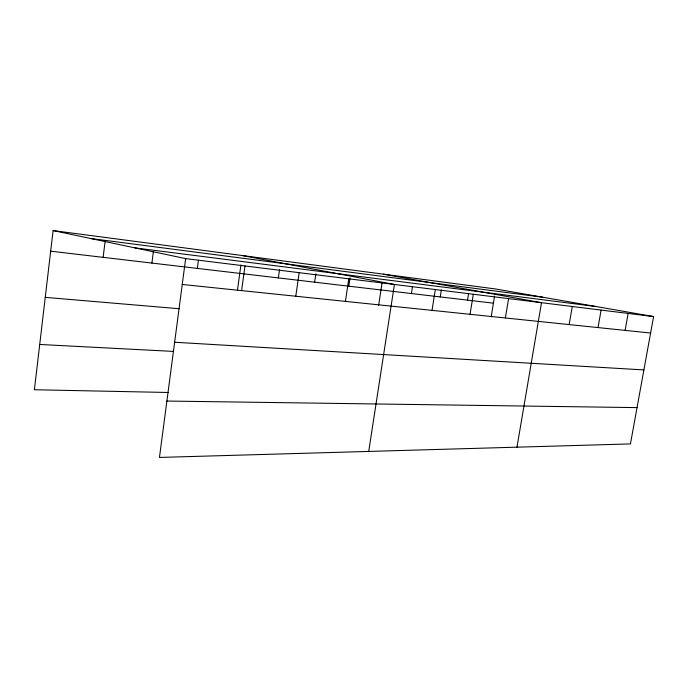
<?xml version="1.0" encoding="UTF-8"?>
<svg xmlns="http://www.w3.org/2000/svg" width="688" height="688" viewBox="0 0 688 688"><rect width="100%" height="100%" fill="white"/><g stroke="black" fill="none" stroke-linecap="round" stroke-linejoin="round"><path stroke-width="1.03" d="M53.096 230.566L185.648 258.611L159.461 457.434L630.44 443.915L653.6 316.583L495.756 289.003L53.096 230.566L34.4 389.743L168.113 392.478M103.14 257.346L105.195 240.628M151.902 263.074L153.398 251.378M197.327 268.406L198.419 260.193M237.446 290.233L240.92 264.992M241.6 290.62L245.005 265.964M278.356 277.918L279.509 269.782M295.78 296.236L299.168 272.672M314.631 282.175L315.852 273.798M345.428 301.387L348.79 278.821M348.782 286.191L349.994 278.055M378.606 305.601L382.115 282.596M368.708 451.431L394.422 284.479L242.219 255.532M411.424 293.544L412.542 286.38M432.038 310.365L435.341 289.545M440.225 296.924L441.335 289.958M467.522 300.131L468.528 293.896M470.033 314.313L473.292 294.249M491.155 316.944L494.586 296.089M505.379 317.976L508.595 298.618M516.98 447.174L541.508 302.703L383.405 274.177M569.148 324.59L572.278 306.513M598.018 327.583L601.097 310.082M625.117 330.395L628.153 313.436M166.883 401.052L637.045 407.614M39.715 344.464L173.522 351.413M174.632 342.246L643.899 369.92M45.253 297.362L179.147 308.723M182.243 284.462L650.607 333.035M50.671 251.189L493.416 303.167M185.648 258.611L653.6 316.583M134.934 247.878L596.049 306.53M90.386 238.461L542.651 297.199"/></g></svg>
